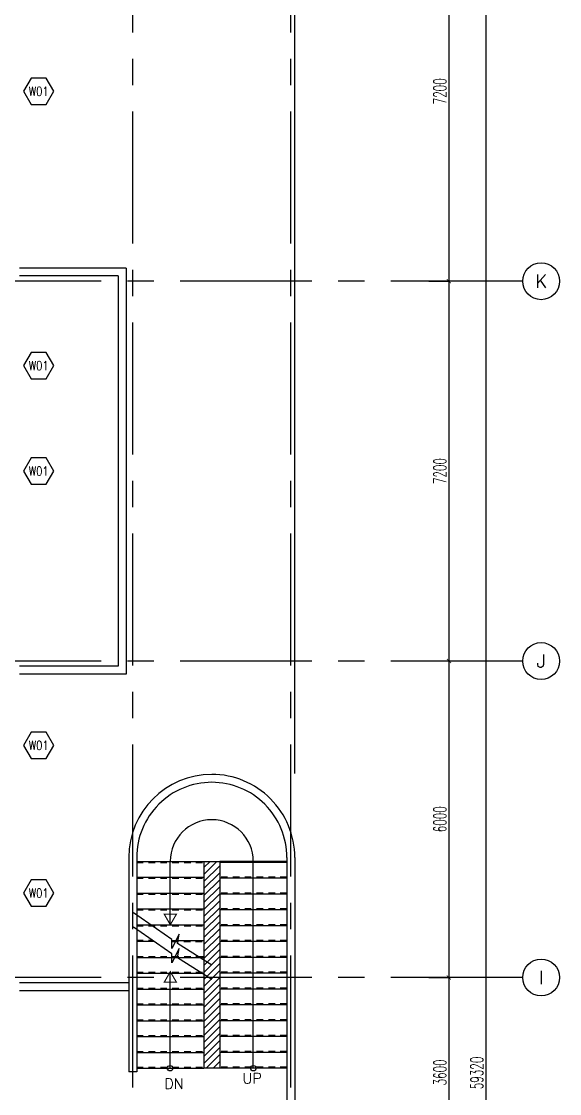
# Model space of a CAD drawing. Extents: x 88852.7 to 88945.7, y 39921.6 to 40001.1.
# Drawn here: x 88935.5 to 88945.71, y 39957.5 to 39977.82 of the extents above; entities that cross this region are included whole.
import ezdxf
from ezdxf.enums import TextEntityAlignment as Align

# ---------------------------------------------------------------- set-up
doc = ezdxf.new("R2010")
doc.units = 0
doc.header["$MEASUREMENT"] = 0
doc.header["$PDMODE"] = 34
doc.linetypes.add('CENTERX2', pattern=[4, 2.5, -0.5, 0.5, -0.5])
doc.linetypes.add('HIDDEN2', pattern=[0.1875, 0.125, -0.0625])
doc.layers.get('0').update_dxf_attribs({"linetype": 'CONTINUOUS'})
doc.layers.get('DEFPOINTS').update_dxf_attribs({"linetype": 'CONTINUOUS'})
for name, color, linetype in [('AX-CR', 2, 'CONTINUOUS'), ('AX-DIM', 4, 'CONTINUOUS'), ('AX-TXT', 2, 'CONTINUOUS'), ('AXES', 11, 'CENTERX2'), ('Hatch', 11, 'CONTINUOUS'), ('PROJ-L', 3, 'CONTINUOUS'), ('RM-NAME', 2, 'CONTINUOUS'), ('ROOF', 7, 'CONTINUOUS'), ('STR', 5, 'CONTINUOUS'), ('WALL', 4, 'CONTINUOUS'), ('WIN-BOX', 3, 'CONTINUOUS'), ('WIN-NO', 5, 'CONTINUOUS')]:
    doc.layers.add(name, color=color, linetype=linetype)
doc.styles.add('ROMANS', font='ROMANS.shx', dxfattribs={"width": 0.6})
doc.dimstyles.new('DIM-OUT', dxfattribs={"dimscale": 0, "dimtxt": 0.24, "dimasz": 0.08, "dimexe": 0.02, "dimexo": 0.02, "dimgap": 0.05, "dimtad": 1, "dimdec": 0, "dimlfac": 1000, "dimzin": 0, "dimdsep": 46, "dimtxsty": 'ROMANS', "dimblk1": 'ARCHTICK', "dimblk2": 'ARCHTICK', "dimsah": 1, "dimcen": 0.01, "dimdle": 0.08, "dimclrd": 4, "dimclre": 4, "dimclrt": 2, "dimadec": 0, "dimazin": 0, "dimtp": 2, "dimtm": 2, "dimtfac": 0.114286, "dimtdec": 0, "dimtix": 1, "dimtmove": 2, "dimatfit": 3, "dimldrblk": 'ARCHTICK', "dimfxl": 0, "dimtolj": 1, "dimtzin": 0, "dimarcsym": 0})

# ---------------------------------------------------------------- blocks, each defined once
blk = doc.blocks.new('WW1')
at = {"layer": 'WIN-BOX'}
blk.add_lwpolyline([(144, -250), (289, 0), (144, 250), (-144, 250), (-289, 0), (-144, -250)], close=True, dxfattribs=at)
at = {"layer": 'WIN-NO', "style": 'ROMANS', "width": 0.8}
blk.add_attdef('W00', text='', height=170, dxfattribs=at).set_placement((0, 0), align=Align.MIDDLE)
blk = doc.blocks.new('_ARCHTICK')
at = {"color": 0, "linetype": 'ByBlock', "const_width": 0.15}
blk.add_lwpolyline([(-0.5, -0.5), (0.5, 0.5)], dxfattribs=at)
blk = doc.blocks.new('*D614')
at = {"layer": 'AX-DIM', "color": 4, "lineweight": -2}
for p, q in [((88943.23, 39972.9), (88943.63, 39972.9)), ((88943.61, 39972.98), (88943.61, 39965.62)), ((88943.23, 39965.7), (88943.63, 39965.7))]:
    blk.add_line(p, q, dxfattribs=at)
at = {"layer": 'DEFPOINTS', "color": 0}
for p in [(88943.21, 39972.9), (88943.21, 39965.7), (88943.61, 39965.7)]:
    blk.add_point(p, dxfattribs=at)
at = {"layer": 'AX-DIM', "color": 4, "lineweight": -2, "xscale": 0.08, "yscale": 0.08, "zscale": 0.08}
for p, rotation in [((88943.61, 39972.9), 90), ((88943.61, 39965.7), 270)]:
    blk.add_blockref('_ARCHTICK', p, dxfattribs=dict(at, rotation=rotation))
at = {"layer": 'AX-DIM', "color": 2, "insert": (88943.44, 39969.3), "char_height": 0.24, "attachment_point": 5, "rotation": 90, "style": 'ROMANS'}
blk.add_mtext('\\A1;7200', dxfattribs=at)
blk = doc.blocks.new('*D615')
at = {"layer": 'AX-DIM', "color": 4, "lineweight": -2}
for p, q in [((88943.61, 39980.18), (88943.61, 39972.82)), ((88943.23, 39980.1), (88943.63, 39980.1)), ((88943.23, 39972.9), (88943.63, 39972.9))]:
    blk.add_line(p, q, dxfattribs=at)
at = {"layer": 'DEFPOINTS', "color": 0}
for p in [(88943.21, 39980.1), (88943.21, 39972.9), (88943.61, 39972.9)]:
    blk.add_point(p, dxfattribs=at)
at = {"layer": 'AX-DIM', "color": 4, "lineweight": -2, "xscale": 0.08, "yscale": 0.08, "zscale": 0.08}
for p, rotation in [((88943.61, 39980.1), 90), ((88943.61, 39972.9), 270)]:
    blk.add_blockref('_ARCHTICK', p, dxfattribs=dict(at, rotation=rotation))
at = {"layer": 'AX-DIM', "color": 2, "insert": (88943.44, 39976.5), "char_height": 0.24, "attachment_point": 5, "rotation": 90, "style": 'ROMANS'}
blk.add_mtext('\\A1;7200', dxfattribs=at)
blk = doc.blocks.new('*D616')
at = {"layer": 'AX-DIM', "color": 4, "lineweight": -2}
blk.add_line((88935.38, 39999.728), (88940.765, 39999.728), dxfattribs=at)
at = {"layer": 'AX-DIM', "color": 11, "lineweight": -2}
for p, q in [((88935.46, 39999.048), (88935.46, 39999.748)), ((88940.685, 39963.57), (88940.685, 39999.748))]:
    blk.add_line(p, q, dxfattribs=at)
at = {"layer": 'DEFPOINTS', "color": 0}
for p in [(88940.685, 39999.728), (88935.46, 39999.028), (88940.685, 39963.55)]:
    blk.add_point(p, dxfattribs=at)
at = {"layer": 'AX-DIM', "color": 4, "lineweight": -2, "xscale": 0.08, "yscale": 0.08, "zscale": 0.08, "rotation": 180}
blk.add_blockref('_ARCHTICK', (88935.46, 39999.728), dxfattribs=at)
at = {"layer": 'AX-DIM', "color": 4, "lineweight": -2, "xscale": 0.08, "yscale": 0.08, "zscale": 0.08}
blk.add_blockref('_ARCHTICK', (88940.685, 39999.728), dxfattribs=at)
at = {"layer": 'AX-DIM', "color": 2, "insert": (88938.073, 39999.898), "char_height": 0.24, "attachment_point": 5, "style": 'ROMANS'}
blk.add_mtext('\\A1;5225', dxfattribs=at)
blk = doc.blocks.new('*D619')
at = {"layer": 'AX-DIM', "color": 4, "lineweight": -2}
for p, q in [((88943.23, 39959.7), (88943.63, 39959.7)), ((88943.61, 39959.78), (88943.61, 39956.02)), ((88943.23, 39956.1), (88943.63, 39956.1))]:
    blk.add_line(p, q, dxfattribs=at)
at = {"layer": 'DEFPOINTS', "color": 0}
for p in [(88943.21, 39959.7), (88943.21, 39956.1), (88943.61, 39956.1)]:
    blk.add_point(p, dxfattribs=at)
at = {"layer": 'AX-DIM', "color": 4, "lineweight": -2, "xscale": 0.08, "yscale": 0.08, "zscale": 0.08}
for p, rotation in [((88943.61, 39959.7), 90), ((88943.61, 39956.1), 270)]:
    blk.add_blockref('_ARCHTICK', p, dxfattribs=dict(at, rotation=rotation))
at = {"layer": 'AX-DIM', "color": 2, "insert": (88943.44, 39957.9), "char_height": 0.24, "attachment_point": 5, "rotation": 90, "style": 'ROMANS'}
blk.add_mtext('\\A1;3600', dxfattribs=at)
blk = doc.blocks.new('*D628')
at = {"layer": 'AX-DIM', "color": 4, "lineweight": -2}
for p, q in [((88943.61, 39965.78), (88943.61, 39959.62)), ((88943.23, 39965.7), (88943.63, 39965.7)), ((88943.23, 39959.7), (88943.63, 39959.7))]:
    blk.add_line(p, q, dxfattribs=at)
at = {"layer": 'DEFPOINTS', "color": 0}
for p in [(88943.21, 39965.7), (88943.21, 39959.7), (88943.61, 39959.7)]:
    blk.add_point(p, dxfattribs=at)
at = {"layer": 'AX-DIM', "color": 4, "lineweight": -2, "xscale": 0.08, "yscale": 0.08, "zscale": 0.08}
for p, rotation in [((88943.61, 39965.7), 90), ((88943.61, 39959.7), 270)]:
    blk.add_blockref('_ARCHTICK', p, dxfattribs=dict(at, rotation=rotation))
at = {"layer": 'AX-DIM', "color": 2, "insert": (88943.44, 39962.7), "char_height": 0.24, "attachment_point": 5, "rotation": 90, "style": 'ROMANS'}
blk.add_mtext('\\A1;6000', dxfattribs=at)
blk = doc.blocks.new('*D629')
at = {"layer": 'AX-DIM', "color": 4, "lineweight": -2}
for p, q in [((88935.48, 39987.55), (88944.33, 39987.55)), ((88944.31, 39987.63), (88944.31, 39928.15)), ((88935.48, 39928.23), (88944.33, 39928.23))]:
    blk.add_line(p, q, dxfattribs=at)
at = {"layer": 'DEFPOINTS', "color": 0}
for p in [(88935.46, 39987.55), (88935.46, 39928.23), (88944.31, 39928.23)]:
    blk.add_point(p, dxfattribs=at)
at = {"layer": 'AX-DIM', "color": 4, "lineweight": -2, "xscale": 0.08, "yscale": 0.08, "zscale": 0.08}
for p, rotation in [((88944.31, 39987.55), 90), ((88944.31, 39928.23), 270)]:
    blk.add_blockref('_ARCHTICK', p, dxfattribs=dict(at, rotation=rotation))
at = {"layer": 'AX-DIM', "color": 2, "insert": (88944.14, 39957.89), "char_height": 0.24, "attachment_point": 5, "rotation": 90, "style": 'ROMANS'}
blk.add_mtext('\\A1;59320', dxfattribs=at)
blk = doc.blocks.new('AXR')
at = {"layer": 'AX-CR'}
blk.add_circle((350, 0), 350, dxfattribs=at)
at = {"layer": 'AX-TXT', "style": 'ROMANS'}
blk.add_attdef('AX', text='', height=250, dxfattribs=at).set_placement((350, 0), align=Align.MIDDLE)

msp = doc.modelspace()

# ---------------------------------------------------------------- hatches: boundary and pattern name
at = {"layer": 'Hatch', "linetype": 'Continuous'}
h = msp.add_hatch(dxfattribs=at)
h.set_pattern_fill('ANSI31', color=256, scale=0.75, style=0)
h.paths.add_polyline_path([(88939.2603, 39961.8998), (88938.9603, 39961.8998), (88938.9603, 39959.7593), (88939.0559, 39959.6996), (88939.2603, 39959.6996)])
h.paths.add_polyline_path([(88939.2603, 39959.6996), (88938.9603, 39959.6996), (88938.9603, 39957.9798), (88939.2603, 39957.9798)])

# ---------------------------------------------------------------- linework, layer by layer
for points in [[(88939.1142, 39959.9338), (88938.459, 39960.343), (88938.4941, 39960.5183), (88938.3537, 39960.2495), (88938.3537, 39960.4198), (88937.6223, 39960.9275)], [(88939.1142, 39959.6631), (88938.459, 39960.0723), (88938.4941, 39960.2476), (88938.3537, 39959.9788), (88938.3537, 39960.1491), (88937.6223, 39960.6568)]]:
    msp.add_lwpolyline(points)
at = {"layer": 'AXES'}
for p, q in [((88937.6103, 39921.6153), (88937.6103, 40000.4279)), ((88940.6103, 39921.6153), (88940.6103, 40000.4279)), ((88945.0103, 39972.8996), (88876.9703, 39972.8996)), ((88945.0103, 39965.6996), (88876.9703, 39965.6996)), ((88945.0103, 39959.6996), (88876.9703, 39959.6996))]:
    msp.add_line(p, q, dxfattribs=at)
at = {"layer": 'PROJ-L', "linetype": 'Continuous'}
for p, q in [((88937.486, 39973.1496), (88935.4603, 39973.1496)), ((88937.486, 39973.1496), (88937.486, 39965.4496)), ((88937.336, 39972.9996), (88935.4603, 39972.9996)), ((88937.336, 39972.9996), (88937.336, 39965.5996)), ((88937.336, 39965.5996), (88935.4603, 39965.5996)), ((88937.486, 39965.4496), (88935.4603, 39965.4496))]:
    msp.add_line(p, q, dxfattribs=at)
at = {"layer": 'ROOF'}
for p, q in [((88938.9603, 39961.8998), (88939.2603, 39961.8998)), ((88938.9603, 39961.8998), (88938.9603, 39957.9798)), ((88939.2603, 39961.8998), (88939.2603, 39957.9798)), ((88937.5353, 39959.5996), (88935.4603, 39959.5996)), ((88937.5353, 39959.4496), (88935.4603, 39959.4496)), ((88939.2603, 39957.9798), (88938.9603, 39957.9798))]:
    msp.add_line(p, q, dxfattribs=at)
at = {"layer": 'STR'}
for p, q in [((88937.6853, 39961.8998), (88938.9603, 39961.8998)), ((88938.3228, 39960.6916), (88938.3228, 39961.9022)), ((88940.5353, 39961.8998), (88939.2603, 39961.8998)), ((88940.5353, 39961.8798), (88939.2603, 39961.8798)), ((88939.8978, 39957.9798), (88939.8978, 39961.9022)), ((88937.6853, 39961.5998), (88938.9603, 39961.5998)), ((88940.5353, 39961.5798), (88939.2603, 39961.5798)), ((88937.6853, 39961.2998), (88938.9603, 39961.2998)), ((88940.5353, 39961.2798), (88939.2603, 39961.2798)), ((88937.6853, 39960.9998), (88938.9603, 39960.9998)), ((88940.5353, 39960.9798), (88939.2603, 39960.9798)), ((88937.6853, 39960.6998), (88938.9603, 39960.6998)), ((88940.5353, 39960.6798), (88939.2603, 39960.6798)), ((88937.6853, 39960.3855), (88938.0131, 39960.3855)), ((88938.3537, 39960.3998), (88938.9603, 39960.3998)), ((88940.5353, 39960.3798), (88939.2603, 39960.3798)), ((88937.6853, 39960.0798), (88938.9603, 39960.0798)), ((88938.8485, 39960.0998), (88938.9603, 39960.0998)), ((88940.5353, 39960.0798), (88939.2603, 39960.0798)), ((88937.6853, 39959.7798), (88938.9603, 39959.7798)), ((88938.3228, 39957.9798), (88938.3228, 39959.7798)), ((88940.5353, 39959.7798), (88939.2603, 39959.7798)), ((88937.6853, 39959.4798), (88938.9603, 39959.4798)), ((88940.5353, 39959.4798), (88939.2603, 39959.4798)), ((88937.6853, 39959.1798), (88938.9603, 39959.1798)), ((88940.5353, 39959.1798), (88939.2603, 39959.1798)), ((88937.6853, 39958.8798), (88938.9603, 39958.8798)), ((88940.5353, 39958.8798), (88939.2603, 39958.8798)), ((88937.6853, 39958.5798), (88938.9603, 39958.5798)), ((88940.5353, 39958.5798), (88939.2603, 39958.5798)), ((88937.6853, 39958.2798), (88938.9603, 39958.2798)), ((88940.5353, 39958.2798), (88939.2603, 39958.2798)), ((88937.6853, 39957.9798), (88938.9603, 39957.9798)), ((88940.5353, 39957.9798), (88939.2603, 39957.9798))]:
    msp.add_line(p, q, dxfattribs=at)
at = {"layer": 'STR', "linetype": 'HIDDEN2'}
for p, q in [((88937.6853, 39961.8798), (88938.9603, 39961.8798)), ((88940.5353, 39961.8998), (88939.2603, 39961.8998)), ((88940.5353, 39961.8798), (88939.2603, 39961.8798)), ((88937.6853, 39961.5798), (88938.9603, 39961.5798)), ((88940.5353, 39961.5998), (88939.2603, 39961.5998)), ((88937.6853, 39961.2798), (88938.9603, 39961.2798)), ((88940.5353, 39961.2998), (88939.2603, 39961.2998)), ((88937.6853, 39960.9798), (88938.9603, 39960.9798)), ((88940.5353, 39960.9998), (88939.2603, 39960.9998)), ((88937.6853, 39960.6798), (88938.9603, 39960.6798)), ((88940.5353, 39960.6998), (88939.2603, 39960.6998)), ((88937.6853, 39960.4055), (88937.9843, 39960.4055)), ((88938.3537, 39960.3798), (88938.9603, 39960.3798)), ((88940.5353, 39960.3998), (88939.2603, 39960.3998)), ((88937.6853, 39960.0998), (88938.9603, 39960.0998)), ((88938.8805, 39960.0798), (88938.9603, 39960.0798)), ((88940.5353, 39960.0998), (88939.2603, 39960.0998)), ((88937.6853, 39959.7998), (88938.9603, 39959.7998)), ((88940.5353, 39959.7998), (88939.2603, 39959.7998)), ((88937.6853, 39959.4998), (88938.9603, 39959.4998)), ((88940.5353, 39959.4998), (88939.2603, 39959.4998)), ((88937.6853, 39959.1998), (88938.9603, 39959.1998)), ((88940.5353, 39959.1998), (88939.2603, 39959.1998)), ((88937.6853, 39958.8998), (88938.9603, 39958.8998)), ((88940.5353, 39958.8998), (88939.2603, 39958.8998)), ((88937.6853, 39958.5998), (88938.9603, 39958.5998)), ((88940.5353, 39958.5998), (88939.2603, 39958.5998)), ((88937.6853, 39958.2998), (88938.9603, 39958.2998)), ((88940.5353, 39958.2998), (88939.2603, 39958.2998)), ((88937.6853, 39957.9998), (88938.9603, 39957.9998)), ((88940.5353, 39957.9998), (88939.2603, 39957.9998))]:
    msp.add_line(p, q, dxfattribs=at)
at = {"layer": 'STR', "const_width": 0.0215}
for points in [[(88938.3228, 39960.6998), (88938.4391, 39960.8993), (88938.2081, 39960.9002)], [(88938.3228, 39959.8105), (88938.4391, 39959.611), (88938.2081, 39959.61)]]:
    msp.add_lwpolyline(points, close=True, dxfattribs=at)
at = {"layer": 'STR'}
for centre in [(88938.3188, 39957.9798), (88939.8978, 39957.9798)]:
    msp.add_circle(centre, 0.0523, dxfattribs=at)
msp.add_arc((88939.1103, 39961.9022), 0.7875, 0, 180, dxfattribs=at)
at = {"layer": 'WALL'}
for p, q in [((88937.5353, 39961.9751), (88937.5353, 39957.9098)), ((88937.6853, 39961.9751), (88937.6853, 39957.9098)), ((88940.5353, 39961.9751), (88940.5353, 39956.3496)), ((88940.6853, 39961.9751), (88940.6853, 39956.1996)), ((88937.6853, 39957.9098), (88937.5353, 39957.9098))]:
    msp.add_line(p, q, dxfattribs=at)
for radius, start, end in [(1.575, 90, 180), (1.575, 359.99997, 90), (1.425, 90, 180.00002), (1.425, 359.99997, 90)]:
    msp.add_arc((88939.1103, 39961.9751), radius, start, end, dxfattribs=at)

# ---------------------------------------------------------------- block references
at = {"layer": 'AXES', "xscale": 0.001000000003841706, "yscale": 0.000999999996565748, "zscale": 0.001}
for p, values in [((88945.0103, 39972.8996), {'AX': 'K'}), ((88945.0103, 39965.6996), {'AX': 'J'}), ((88945.0103, 39959.6996), {'AX': 'I'})]:
    msp.add_blockref('AXR', p, dxfattribs=at).add_auto_attribs(values)
at = {"layer": 'WIN-NO', "xscale": 0.001, "yscale": 0.001, "zscale": 0.001}
for p in [(88935.8239, 39976.4996), (88935.8239, 39971.2996), (88935.8239, 39969.2996), (88935.8239, 39964.0996), (88935.8239, 39961.2996)]:
    msp.add_blockref('WW1', p, dxfattribs=at).add_auto_attribs({'W00': 'W01'})

# ---------------------------------------------------------------- texts
at = {"layer": 'RM-NAME', "style": 'ROMANS'}
for s, p in [('UP', (88939.8767, 39957.7879)), ('DN', (88938.3924, 39957.687))]:
    msp.add_text(s, height=0.2, dxfattribs=at).set_placement(p, align=Align.MIDDLE)

# ---------------------------------------------------------------- dimensions: what is measured, and where the dimension line sits
at = {"layer": 'AX-DIM'}
dim = msp.add_linear_dim(base=(88940.6853, 39999.7279), p1=(88935.4603, 39999.0279), p2=(88940.6853, 39963.5496), dimstyle='DIM-OUT', override={"dimscale": 1, "dimclre": 11}, dxfattribs=at)
dim.commit()
dim.dimension.update_dxf_attribs({"geometry": '*D616', "text_midpoint": (88938.0728, 39999.8979)})
for base, p1, p2, picture, middle in [((88944.3103, 39928.2296), (88935.4603, 39987.5496), (88935.4603, 39928.2296), '*D629', (88944.1403, 39957.8896)), ((88943.6103, 39972.8996), (88943.2103, 39980.0996), (88943.2103, 39972.8996), '*D615', (88943.4403, 39976.4996)), ((88943.6103, 39965.6996), (88943.2103, 39972.8996), (88943.2103, 39965.6996), '*D614', (88943.4403, 39969.2996)), ((88943.6103, 39959.6996), (88943.2103, 39965.6996), (88943.2103, 39959.6996), '*D628', (88943.4403, 39962.6996)), ((88943.6103, 39956.0996), (88943.2103, 39959.6996), (88943.2103, 39956.0996), '*D619', (88943.4403, 39957.8996))]:
    dim = msp.add_linear_dim(base=base, p1=p1, p2=p2, angle=270, dimstyle='DIM-OUT', override={"dimscale": 1}, dxfattribs=at)
    dim.commit()
    dim.dimension.update_dxf_attribs({"geometry": picture, "text_midpoint": middle})

doc.saveas('drawing.dxf')
